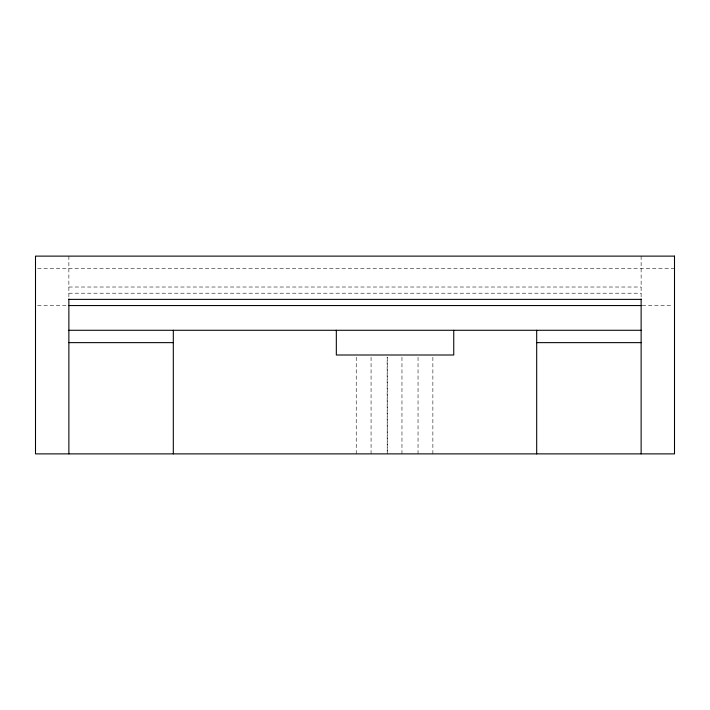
<?xml version="1.0" encoding="UTF-8"?>
<svg xmlns="http://www.w3.org/2000/svg" width="710" height="710" viewBox="0 0 710 710"><rect width="100%" height="100%" fill="white"/><g stroke="black" fill="none" stroke-linecap="round" stroke-linejoin="round"><path stroke-width="0.53" stroke-dasharray="3.55 2.66" d="M37.657 268.478L674.5 268.478M68.87 287.017L641.13 287.017M68.87 293.203L641.13 293.203M37.657 305.557L67.796 305.557M642.204 305.557L672.343 305.557M641.13 256.124L641.13 298.351M432.869 357.201L432.869 453.876M418.039 357.201L418.039 453.876M401.966 357.201L401.966 453.876M387.225 357.201L387.225 453.876L387.136 357.201M371.064 357.201L371.064 453.876M356.234 357.201L356.234 453.876M68.87 256.124L68.87 298.351"/><path stroke-width="1.06" d="M68.87 299.38L641.13 299.38M68.87 305.557L641.13 305.557M68.87 330.283L641.13 330.283M68.87 342.637L173.311 342.637M536.689 342.637L641.13 342.637M641.13 298.972L641.13 453.876M536.689 330.283L536.689 453.876M453.743 330.283L453.743 355L336.327 355L336.327 330.283M173.311 330.283L173.311 453.876M68.87 298.972L68.87 453.876M674.5 256.124L35.5 256.124L35.5 453.876L674.5 453.876L674.5 256.124"/></g></svg>
